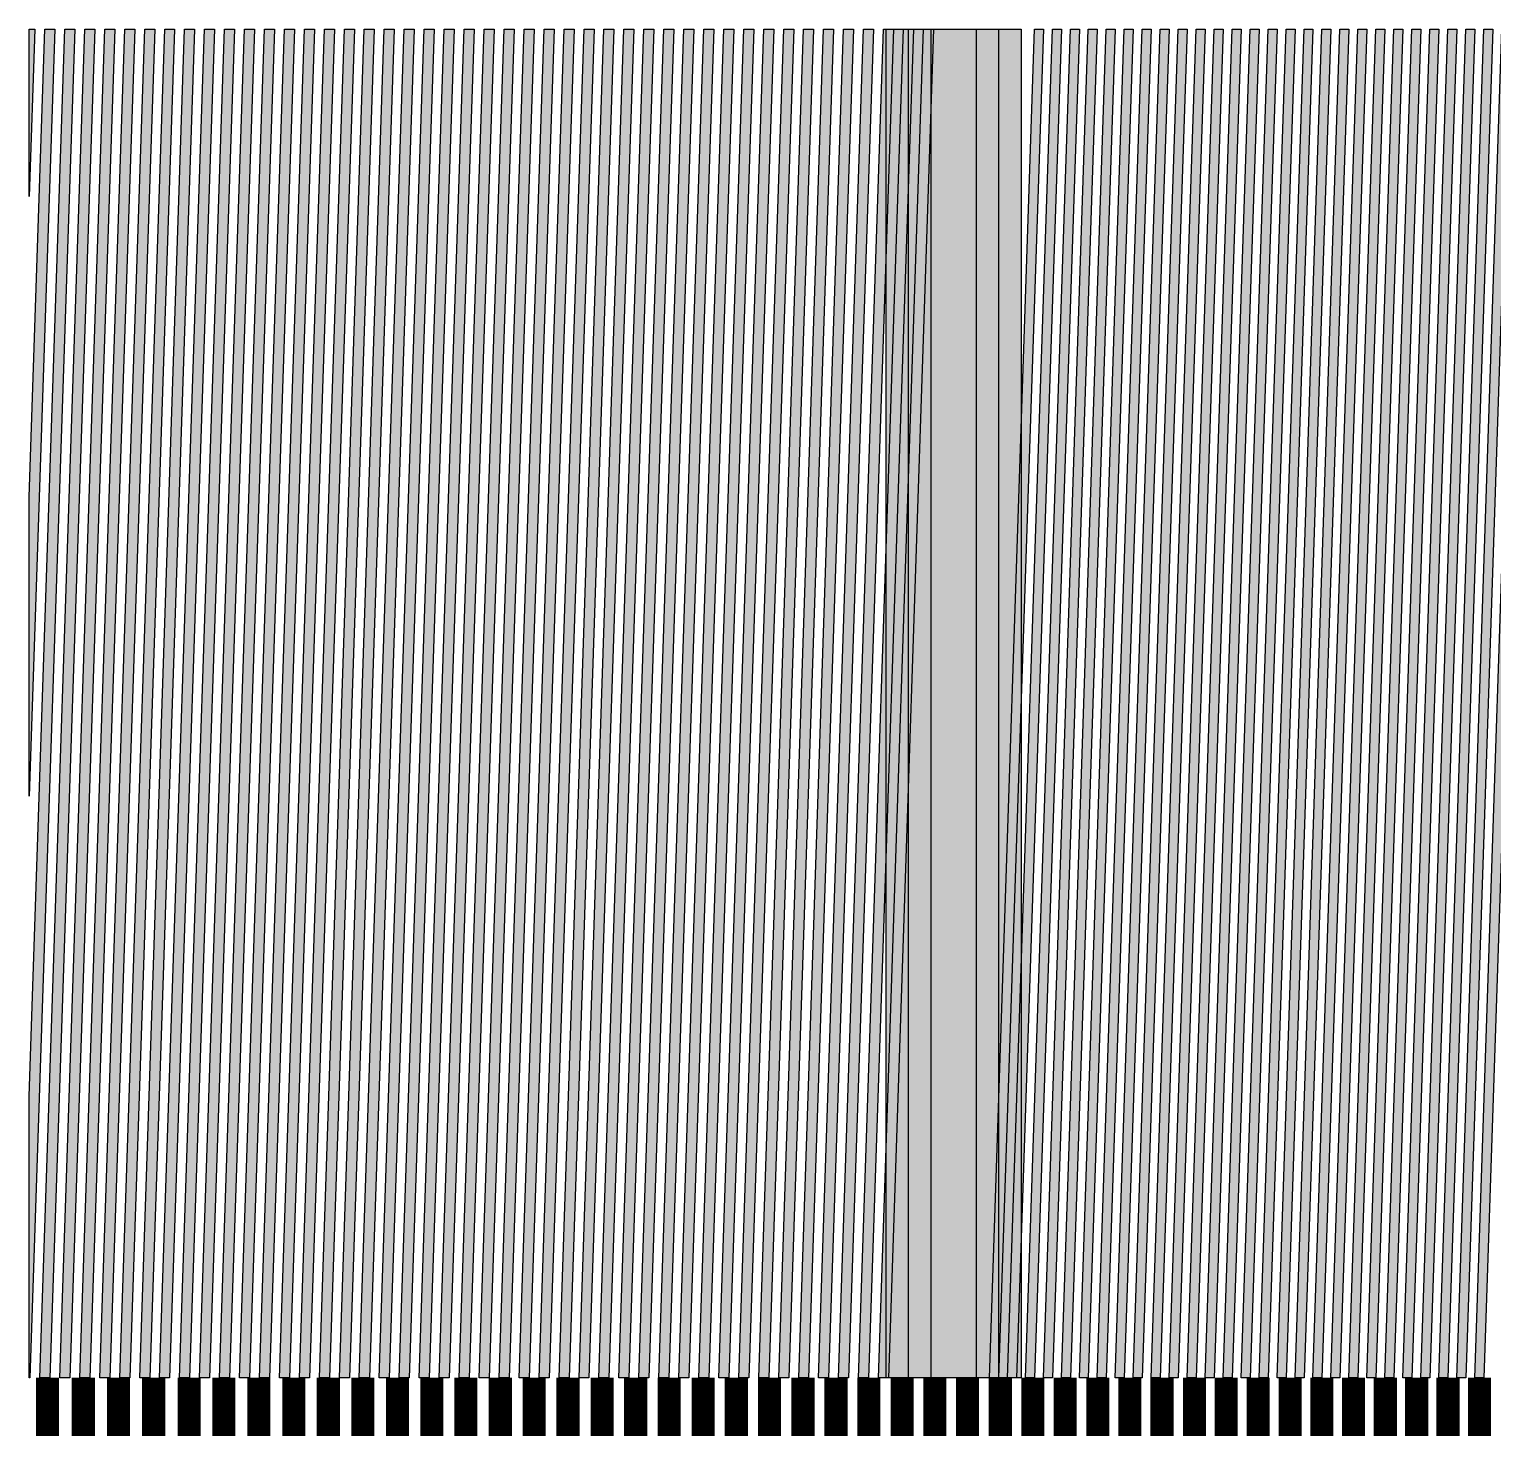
# Model space of a CAD drawing. Header units: millimetres. Extents: x -9 to 297, y 0 to 210.
# Drawn here: x 117.94 to 127.44, y 47.8 to 56.88 of the extents above; entities that cross this region are included whole.
import ezdxf

# ---------------------------------------------------------------- set-up
doc = ezdxf.new("R2010")
doc.units = ezdxf.units.MM
doc.layers.add('PERIPHERY', color=7, linetype='Continuous')

msp = doc.modelspace()

# ---------------------------------------------------------------- hatches: boundary and pattern name
at = {"layer": 'PERIPHERY', "true_color": 0x000000}
h = msp.add_hatch(color=7, dxfattribs=at)
h.dxf.hatch_style = 1
h.paths.add_polyline_path([(117.9422, 56.8751), (117.9783, 56.8751), (117.9422, 55.7909), (117.9422, 56.8751)])
h = msp.add_hatch(color=7, dxfattribs=at)
h.dxf.hatch_style = 1
h.paths.add_polyline_path([(117.9422, 53.8406), (118.0433, 56.8751), (118.108, 56.8751), (117.9422, 51.8974), (117.9422, 53.8406)])
h = msp.add_hatch(color=7, dxfattribs=at)
h.dxf.hatch_style = 1
h.paths.add_polyline_path([(117.9422, 49.9515), (118.173, 56.8751), (118.2377, 56.8751), (117.9461, 48.1246), (117.9422, 48.1246), (117.9422, 49.9515)])
h = msp.add_hatch(color=7, dxfattribs=at)
h.dxf.hatch_style = 1
h.paths.add_polyline_path([(118.3026, 56.8751), (118.3673, 56.8751), (118.0757, 48.1246), (118.0109, 48.1246), (118.3026, 56.8751)])
h = msp.add_hatch(color=7, dxfattribs=at)
h.dxf.hatch_style = 1
h.paths.add_polyline_path([(118.4323, 56.8751), (118.497, 56.8751), (118.2054, 48.1246), (118.1406, 48.1246), (118.4323, 56.8751)])
h = msp.add_hatch(color=7, dxfattribs=at)
h.dxf.hatch_style = 1
h.paths.add_polyline_path([(118.5619, 56.8751), (118.6266, 56.8751), (118.335, 48.1246), (118.2702, 48.1246), (118.5619, 56.8751)])
h = msp.add_hatch(color=7, dxfattribs=at)
h.dxf.hatch_style = 1
h.paths.add_polyline_path([(118.6915, 56.8751), (118.7562, 56.8751), (118.4646, 48.1246), (118.3998, 48.1246), (118.6915, 56.8751)])
h = msp.add_hatch(color=7, dxfattribs=at)
h.dxf.hatch_style = 1
h.paths.add_polyline_path([(118.8212, 56.8751), (118.8859, 56.8751), (118.5943, 48.1246), (118.5294, 48.1246), (118.8212, 56.8751)])
h = msp.add_hatch(color=7, dxfattribs=at)
h.dxf.hatch_style = 1
h.paths.add_polyline_path([(118.9507, 56.8751), (119.0155, 56.8751), (118.7239, 48.1246), (118.6589, 48.1246), (118.9507, 56.8751)])
h = msp.add_hatch(color=7, dxfattribs=at)
h.dxf.hatch_style = 1
h.paths.add_polyline_path([(119.0803, 56.8751), (119.145, 56.8751), (118.8534, 48.1246), (118.7885, 48.1246), (119.0803, 56.8751)])
h = msp.add_hatch(color=7, dxfattribs=at)
h.dxf.hatch_style = 1
h.paths.add_polyline_path([(119.2097, 56.8751), (119.2746, 56.8751), (118.983, 48.1246), (118.918, 48.1246), (119.2097, 56.8751)])
h = msp.add_hatch(color=7, dxfattribs=at)
h.dxf.hatch_style = 1
h.paths.add_polyline_path([(119.3393, 56.8751), (119.4041, 56.8751), (119.1125, 48.1246), (119.0476, 48.1246), (119.3393, 56.8751)])
h = msp.add_hatch(color=7, dxfattribs=at)
h.dxf.hatch_style = 1
h.paths.add_polyline_path([(119.4688, 56.8751), (119.5336, 56.8751), (119.242, 48.1246), (119.1771, 48.1246), (119.4688, 56.8751)])
h = msp.add_hatch(color=7, dxfattribs=at)
h.dxf.hatch_style = 1
h.paths.add_polyline_path([(119.5986, 56.8751), (119.6634, 56.8751), (119.3718, 48.1246), (119.3069, 48.1246), (119.5986, 56.8751)])
h = msp.add_hatch(color=7, dxfattribs=at)
h.dxf.hatch_style = 1
h.paths.add_polyline_path([(119.7282, 56.8751), (119.793, 56.8751), (119.5014, 48.1246), (119.4365, 48.1246), (119.7282, 56.8751)])
h = msp.add_hatch(color=7, dxfattribs=at)
h.dxf.hatch_style = 1
h.paths.add_polyline_path([(119.8579, 56.8751), (119.9227, 56.8751), (119.6311, 48.1246), (119.5662, 48.1246), (119.8579, 56.8751)])
h = msp.add_hatch(color=7, dxfattribs=at)
h.dxf.hatch_style = 1
h.paths.add_polyline_path([(119.9875, 56.8751), (120.0523, 56.8751), (119.7607, 48.1246), (119.6958, 48.1246), (119.9875, 56.8751)])
h = msp.add_hatch(color=7, dxfattribs=at)
h.dxf.hatch_style = 1
h.paths.add_polyline_path([(120.1171, 56.8751), (120.182, 56.8751), (119.8904, 48.1246), (119.8254, 48.1246), (120.1171, 56.8751)])
h = msp.add_hatch(color=7, dxfattribs=at)
h.dxf.hatch_style = 1
h.paths.add_polyline_path([(120.2468, 56.8751), (120.3116, 56.8751), (120.02, 48.1246), (119.9551, 48.1246), (120.2468, 56.8751)])
h = msp.add_hatch(color=7, dxfattribs=at)
h.dxf.hatch_style = 1
h.paths.add_polyline_path([(120.3763, 56.8751), (120.4413, 56.8751), (120.1497, 48.1246), (120.0847, 48.1246), (120.3763, 56.8751)])
h = msp.add_hatch(color=7, dxfattribs=at)
h.dxf.hatch_style = 1
h.paths.add_polyline_path([(120.506, 56.8751), (120.5709, 56.8751), (120.2793, 48.1246), (120.2144, 48.1246), (120.506, 56.8751)])
h = msp.add_hatch(color=7, dxfattribs=at)
h.dxf.hatch_style = 1
h.paths.add_polyline_path([(120.6356, 56.8751), (120.7006, 56.8751), (120.409, 48.1246), (120.344, 48.1246), (120.6356, 56.8751)])
h = msp.add_hatch(color=7, dxfattribs=at)
h.dxf.hatch_style = 1
h.paths.add_polyline_path([(120.7653, 56.8751), (120.8302, 56.8751), (120.5386, 48.1246), (120.4737, 48.1246), (120.7653, 56.8751)])
h = msp.add_hatch(color=7, dxfattribs=at)
h.dxf.hatch_style = 1
h.paths.add_polyline_path([(120.8949, 56.8751), (120.9598, 56.8751), (120.6682, 48.1246), (120.6033, 48.1246), (120.8949, 56.8751)])
h = msp.add_hatch(color=7, dxfattribs=at)
h.dxf.hatch_style = 1
h.paths.add_polyline_path([(121.0246, 56.8751), (121.0895, 56.8751), (120.7979, 48.1246), (120.733, 48.1246), (121.0246, 56.8751)])
h = msp.add_hatch(color=7, dxfattribs=at)
h.dxf.hatch_style = 1
h.paths.add_polyline_path([(121.1542, 56.8751), (121.2191, 56.8751), (120.9275, 48.1246), (120.8626, 48.1246), (121.1542, 56.8751)])
h = msp.add_hatch(color=7, dxfattribs=at)
h.dxf.hatch_style = 1
h.paths.add_polyline_path([(121.2839, 56.8751), (121.3488, 56.8751), (121.0572, 48.1246), (120.9923, 48.1246), (121.2839, 56.8751)])
h = msp.add_hatch(color=7, dxfattribs=at)
h.dxf.hatch_style = 1
h.paths.add_polyline_path([(121.4135, 56.8751), (121.4784, 56.8751), (121.1868, 48.1246), (121.1219, 48.1246), (121.4135, 56.8751)])
h = msp.add_hatch(color=7, dxfattribs=at)
h.dxf.hatch_style = 1
h.paths.add_polyline_path([(121.5433, 56.8751), (121.6082, 56.8751), (121.3164, 48.1246), (121.2517, 48.1246), (121.5433, 56.8751)])
h = msp.add_hatch(color=7, dxfattribs=at)
h.dxf.hatch_style = 1
h.paths.add_polyline_path([(121.6728, 56.8751), (121.7377, 56.8751), (121.4459, 48.1246), (121.3812, 48.1246), (121.6728, 56.8751)])
h = msp.add_hatch(color=7, dxfattribs=at)
h.dxf.hatch_style = 1
h.paths.add_polyline_path([(121.8023, 56.8751), (121.8673, 56.8751), (121.5755, 48.1246), (121.5107, 48.1246), (121.8023, 56.8751)])
h = msp.add_hatch(color=7, dxfattribs=at)
h.dxf.hatch_style = 1
h.paths.add_polyline_path([(121.9319, 56.8751), (121.9968, 56.8751), (121.705, 48.1246), (121.6403, 48.1246), (121.9319, 56.8751)])
h = msp.add_hatch(color=7, dxfattribs=at)
h.dxf.hatch_style = 1
h.paths.add_polyline_path([(122.0614, 56.8751), (122.1264, 56.8751), (121.8345, 48.1246), (121.7698, 48.1246), (122.0614, 56.8751)])
h = msp.add_hatch(color=7, dxfattribs=at)
h.dxf.hatch_style = 1
h.paths.add_polyline_path([(122.191, 56.8751), (122.2559, 56.8751), (121.9641, 48.1246), (121.8994, 48.1246), (122.191, 56.8751)])
h = msp.add_hatch(color=7, dxfattribs=at)
h.dxf.hatch_style = 1
h.paths.add_polyline_path([(122.3207, 56.8751), (122.3856, 56.8751), (122.0938, 48.1246), (122.0291, 48.1246), (122.3207, 56.8751)])
h = msp.add_hatch(color=7, dxfattribs=at)
h.dxf.hatch_style = 1
h.paths.add_polyline_path([(122.4504, 56.8751), (122.5153, 56.8751), (122.2235, 48.1246), (122.1588, 48.1246), (122.4504, 56.8751)])
h = msp.add_hatch(color=7, dxfattribs=at)
h.dxf.hatch_style = 1
h.paths.add_polyline_path([(122.58, 56.8751), (122.6449, 56.8751), (122.3531, 48.1246), (122.2884, 48.1246), (122.58, 56.8751)])
h = msp.add_hatch(color=7, dxfattribs=at)
h.dxf.hatch_style = 1
h.paths.add_polyline_path([(122.7097, 56.8751), (122.7746, 56.8751), (122.4828, 48.1246), (122.4181, 48.1246), (122.7097, 56.8751)])
h = msp.add_hatch(color=7, dxfattribs=at)
h.dxf.hatch_style = 1
h.paths.add_polyline_path([(122.8393, 56.8751), (122.9042, 56.8751), (122.6124, 48.1246), (122.5477, 48.1246), (122.8393, 56.8751)])
h = msp.add_hatch(color=7, dxfattribs=at)
h.dxf.hatch_style = 1
h.paths.add_polyline_path([(122.9689, 56.8751), (123.0339, 56.8751), (122.7421, 48.1246), (122.6773, 48.1246), (122.9689, 56.8751)])
h = msp.add_hatch(color=7, dxfattribs=at)
h.dxf.hatch_style = 1
h.paths.add_polyline_path([(123.0987, 56.8751), (123.1636, 56.8751), (122.8718, 48.1246), (122.8071, 48.1246), (123.0987, 56.8751)])
h = msp.add_hatch(color=7, dxfattribs=at)
h.dxf.hatch_style = 1
h.paths.add_polyline_path([(123.2282, 56.8751), (123.2932, 56.8751), (123.0014, 48.1246), (122.9366, 48.1246), (123.2282, 56.8751)])
h = msp.add_hatch(color=7, dxfattribs=at)
h.dxf.hatch_style = 1
h.paths.add_polyline_path([(123.3578, 56.8751), (123.4227, 56.8751), (123.1309, 48.1246), (123.0662, 48.1246), (123.3578, 56.8751)])
h = msp.add_hatch(color=7, dxfattribs=at)
h.dxf.hatch_style = 1
h.paths.add_polyline_path([(123.4873, 56.8751), (123.5523, 56.8751), (123.2604, 48.1246), (123.1957, 48.1246), (123.4873, 56.8751)])
h = msp.add_hatch(color=7, dxfattribs=at)
h.dxf.hatch_style = 1
h.paths.add_polyline_path([(123.6169, 56.8751), (123.6818, 56.8751), (123.39, 48.1246), (123.3253, 48.1246), (123.6169, 56.8751)])
h = msp.add_hatch(color=7, dxfattribs=at)
h.dxf.hatch_style = 1
h.paths.add_polyline_path([(123.7464, 56.8751), (123.8113, 56.8751), (123.5195, 48.1246), (123.4548, 48.1246), (123.7464, 56.8751)])
h = msp.add_hatch(color=7, dxfattribs=at)
h.dxf.hatch_style = 1
h.paths.add_polyline_path([(123.5044, 56.8751), (124.0878, 56.8751), (124.0878, 48.1246), (123.5044, 48.1246), (123.5044, 56.8751)])
h = msp.add_hatch(color=7, dxfattribs=at)
h.dxf.hatch_style = 1
h.paths.add_polyline_path([(123.6506, 56.8751), (124.234, 56.8751), (124.234, 48.1246), (123.6506, 48.1246), (123.6506, 56.8751)])
h = msp.add_hatch(color=7, dxfattribs=at)
h.dxf.hatch_style = 1
h.paths.add_polyline_path([(123.7969, 56.8751), (124.3803, 56.8751), (124.3803, 48.1246), (123.7969, 48.1246), (123.7969, 56.8751)])
h = msp.add_hatch(color=7, dxfattribs=at)
h.dxf.hatch_style = 1
h.paths.add_polyline_path([(124.4673, 56.8751), (124.5255, 56.8751), (124.2339, 48.1246), (124.1755, 48.1246), (124.4673, 56.8751)])
h = msp.add_hatch(color=7, dxfattribs=at)
h.dxf.hatch_style = 1
h.paths.add_polyline_path([(124.5839, 56.8751), (124.6421, 56.8751), (124.3505, 48.1246), (124.2921, 48.1246), (124.5839, 56.8751)])
h = msp.add_hatch(color=7, dxfattribs=at)
h.dxf.hatch_style = 1
h.paths.add_polyline_path([(124.7004, 56.8751), (124.7587, 56.8751), (124.4671, 48.1246), (124.4086, 48.1246), (124.7004, 56.8751)])
h = msp.add_hatch(color=7, dxfattribs=at)
h.dxf.hatch_style = 1
h.paths.add_polyline_path([(124.8169, 56.8751), (124.8752, 56.8751), (124.5836, 48.1246), (124.5253, 48.1246), (124.8169, 56.8751)])
h = msp.add_hatch(color=7, dxfattribs=at)
h.dxf.hatch_style = 1
h.paths.add_polyline_path([(124.9335, 56.8751), (124.9917, 56.8751), (124.7001, 48.1246), (124.6419, 48.1246), (124.9335, 56.8751)])
h = msp.add_hatch(color=7, dxfattribs=at)
h.dxf.hatch_style = 1
h.paths.add_polyline_path([(125.0501, 56.8751), (125.1083, 56.8751), (124.8167, 48.1246), (124.7585, 48.1246), (125.0501, 56.8751)])
h = msp.add_hatch(color=7, dxfattribs=at)
h.dxf.hatch_style = 1
h.paths.add_polyline_path([(125.167, 56.8751), (125.2252, 56.8751), (124.9336, 48.1246), (124.8752, 48.1246), (125.167, 56.8751)])
h = msp.add_hatch(color=7, dxfattribs=at)
h.dxf.hatch_style = 1
h.paths.add_polyline_path([(125.2836, 56.8751), (125.3419, 56.8751), (125.0503, 48.1246), (124.9918, 48.1246), (125.2836, 56.8751)])
h = msp.add_hatch(color=7, dxfattribs=at)
h.dxf.hatch_style = 1
h.paths.add_polyline_path([(125.4003, 56.8751), (125.4586, 56.8751), (125.167, 48.1246), (125.1085, 48.1246), (125.4003, 56.8751)])
h = msp.add_hatch(color=7, dxfattribs=at)
h.dxf.hatch_style = 1
h.paths.add_polyline_path([(125.5169, 56.8751), (125.5751, 56.8751), (125.2835, 48.1246), (125.2253, 48.1246), (125.5169, 56.8751)])
h = msp.add_hatch(color=7, dxfattribs=at)
h.dxf.hatch_style = 1
h.paths.add_polyline_path([(125.6336, 56.8751), (125.6918, 56.8751), (125.4002, 48.1246), (125.342, 48.1246), (125.6336, 56.8751)])
h = msp.add_hatch(color=7, dxfattribs=at)
h.dxf.hatch_style = 1
h.paths.add_polyline_path([(125.7503, 56.8751), (125.8085, 56.8751), (125.5169, 48.1246), (125.4587, 48.1246), (125.7503, 56.8751)])
h = msp.add_hatch(color=7, dxfattribs=at)
h.dxf.hatch_style = 1
h.paths.add_polyline_path([(125.8671, 56.8751), (125.9253, 56.8751), (125.6337, 48.1246), (125.5752, 48.1246), (125.8671, 56.8751)])
h = msp.add_hatch(color=7, dxfattribs=at)
h.dxf.hatch_style = 1
h.paths.add_polyline_path([(125.9837, 56.8751), (126.042, 56.8751), (125.7504, 48.1246), (125.6919, 48.1246), (125.9837, 56.8751)])
h = msp.add_hatch(color=7, dxfattribs=at)
h.dxf.hatch_style = 1
h.paths.add_polyline_path([(126.1004, 56.8751), (126.1587, 56.8751), (125.8671, 48.1246), (125.8086, 48.1246), (126.1004, 56.8751)])
h = msp.add_hatch(color=7, dxfattribs=at)
h.dxf.hatch_style = 1
h.paths.add_polyline_path([(126.2171, 56.8751), (126.2753, 56.8751), (125.9837, 48.1246), (125.9255, 48.1246), (126.2171, 56.8751)])
h = msp.add_hatch(color=7, dxfattribs=at)
h.dxf.hatch_style = 1
h.paths.add_polyline_path([(126.3337, 56.8751), (126.3919, 56.8751), (126.1003, 48.1246), (126.0421, 48.1246), (126.3337, 56.8751)])
h = msp.add_hatch(color=7, dxfattribs=at)
h.dxf.hatch_style = 1
h.paths.add_polyline_path([(126.4503, 56.8751), (126.5085, 56.8751), (126.2169, 48.1246), (126.1587, 48.1246), (126.4503, 56.8751)])
h = msp.add_hatch(color=7, dxfattribs=at)
h.dxf.hatch_style = 1
h.paths.add_polyline_path([(126.5669, 56.8751), (126.6252, 56.8751), (126.3336, 48.1246), (126.2751, 48.1246), (126.5669, 56.8751)])
h = msp.add_hatch(color=7, dxfattribs=at)
h.dxf.hatch_style = 1
h.paths.add_polyline_path([(126.6835, 56.8751), (126.7418, 56.8751), (126.4502, 48.1246), (126.3917, 48.1246), (126.6835, 56.8751)])
h = msp.add_hatch(color=7, dxfattribs=at)
h.dxf.hatch_style = 1
h.paths.add_polyline_path([(126.8001, 56.8751), (126.8583, 56.8751), (126.5667, 48.1246), (126.5083, 48.1246), (126.8001, 56.8751)])
h = msp.add_hatch(color=7, dxfattribs=at)
h.dxf.hatch_style = 1
h.paths.add_polyline_path([(126.9171, 56.8751), (126.9755, 56.8751), (126.6837, 48.1246), (126.6255, 48.1246), (126.9171, 56.8751)])
h = msp.add_hatch(color=7, dxfattribs=at)
h.dxf.hatch_style = 1
h.paths.add_polyline_path([(127.0337, 56.8751), (127.0921, 56.8751), (126.8003, 48.1246), (126.7421, 48.1246), (127.0337, 56.8751)])
h = msp.add_hatch(color=7, dxfattribs=at)
h.dxf.hatch_style = 1
h.paths.add_polyline_path([(127.1502, 56.8751), (127.2087, 56.8751), (126.9169, 48.1246), (126.8586, 48.1246), (127.1502, 56.8751)])
h = msp.add_hatch(color=7, dxfattribs=at)
h.dxf.hatch_style = 1
h.paths.add_polyline_path([(127.267, 56.8751), (127.3253, 56.8751), (127.0337, 48.1246), (126.9752, 48.1246), (127.267, 56.8751)])
h = msp.add_hatch(color=7, dxfattribs=at)
h.dxf.hatch_style = 1
h.paths.add_polyline_path([(127.3836, 56.8751), (127.4418, 56.8751), (127.1502, 48.1246), (127.0918, 48.1246), (127.3836, 56.8751)])
h = msp.add_hatch(color=7, dxfattribs=at)
h.dxf.hatch_style = 1
h.paths.add_polyline_path([(127.5002, 56.8751), (127.5584, 56.8751), (127.2668, 48.1246), (127.2084, 48.1246), (127.5002, 56.8751)])
h = msp.add_hatch(color=7, dxfattribs=at)
h.dxf.hatch_style = 1
h.paths.add_polyline_path([(127.6171, 56.8751), (127.6755, 56.8751), (127.3837, 48.1246), (127.3255, 48.1246), (127.6171, 56.8751)])

# ---------------------------------------------------------------- linework, layer by layer
at = {"layer": 'PERIPHERY', "color": 250}
for points in [[(117.9422, 56.8751), (117.9783, 56.8751), (117.9422, 55.7909), (117.9422, 56.8751)], [(117.9422, 53.8406), (118.0433, 56.8751), (118.108, 56.8751), (117.9422, 51.8974), (117.9422, 53.8406)], [(117.9422, 49.9515), (118.173, 56.8751), (118.2377, 56.8751), (117.9461, 48.1246), (117.9422, 48.1246), (117.9422, 49.9515)], [(118.3026, 56.8751), (118.3673, 56.8751), (118.0757, 48.1246), (118.0109, 48.1246), (118.3026, 56.8751)], [(118.4323, 56.8751), (118.497, 56.8751), (118.2054, 48.1246), (118.1406, 48.1246), (118.4323, 56.8751)], [(118.5619, 56.8751), (118.6266, 56.8751), (118.335, 48.1246), (118.2702, 48.1246), (118.5619, 56.8751)], [(118.6915, 56.8751), (118.7562, 56.8751), (118.4646, 48.1246), (118.3998, 48.1246), (118.6915, 56.8751)], [(118.8212, 56.8751), (118.8859, 56.8751), (118.5943, 48.1246), (118.5294, 48.1246), (118.8212, 56.8751)], [(118.9507, 56.8751), (119.0155, 56.8751), (118.7239, 48.1246), (118.6589, 48.1246), (118.9507, 56.8751)], [(119.0803, 56.8751), (119.145, 56.8751), (118.8534, 48.1246), (118.7885, 48.1246), (119.0803, 56.8751)], [(119.2097, 56.8751), (119.2746, 56.8751), (118.983, 48.1246), (118.918, 48.1246), (119.2097, 56.8751)], [(119.3393, 56.8751), (119.4041, 56.8751), (119.1125, 48.1246), (119.0476, 48.1246), (119.3393, 56.8751)], [(119.4688, 56.8751), (119.5336, 56.8751), (119.242, 48.1246), (119.1771, 48.1246), (119.4688, 56.8751)], [(119.5986, 56.8751), (119.6634, 56.8751), (119.3718, 48.1246), (119.3069, 48.1246), (119.5986, 56.8751)], [(119.7282, 56.8751), (119.793, 56.8751), (119.5014, 48.1246), (119.4365, 48.1246), (119.7282, 56.8751)], [(119.8579, 56.8751), (119.9227, 56.8751), (119.6311, 48.1246), (119.5662, 48.1246), (119.8579, 56.8751)], [(119.9875, 56.8751), (120.0523, 56.8751), (119.7607, 48.1246), (119.6958, 48.1246), (119.9875, 56.8751)], [(120.1171, 56.8751), (120.182, 56.8751), (119.8904, 48.1246), (119.8254, 48.1246), (120.1171, 56.8751)], [(120.2468, 56.8751), (120.3116, 56.8751), (120.02, 48.1246), (119.9551, 48.1246), (120.2468, 56.8751)], [(120.3763, 56.8751), (120.4413, 56.8751), (120.1497, 48.1246), (120.0847, 48.1246), (120.3763, 56.8751)], [(120.506, 56.8751), (120.5709, 56.8751), (120.2793, 48.1246), (120.2144, 48.1246), (120.506, 56.8751)], [(120.6356, 56.8751), (120.7006, 56.8751), (120.409, 48.1246), (120.344, 48.1246), (120.6356, 56.8751)], [(120.7653, 56.8751), (120.8302, 56.8751), (120.5386, 48.1246), (120.4737, 48.1246), (120.7653, 56.8751)], [(120.8949, 56.8751), (120.9598, 56.8751), (120.6682, 48.1246), (120.6033, 48.1246), (120.8949, 56.8751)], [(121.0246, 56.8751), (121.0895, 56.8751), (120.7979, 48.1246), (120.733, 48.1246), (121.0246, 56.8751)], [(121.1542, 56.8751), (121.2191, 56.8751), (120.9275, 48.1246), (120.8626, 48.1246), (121.1542, 56.8751)], [(121.2839, 56.8751), (121.3488, 56.8751), (121.0572, 48.1246), (120.9923, 48.1246), (121.2839, 56.8751)], [(121.4135, 56.8751), (121.4784, 56.8751), (121.1868, 48.1246), (121.1219, 48.1246), (121.4135, 56.8751)], [(121.5433, 56.8751), (121.6082, 56.8751), (121.3164, 48.1246), (121.2517, 48.1246), (121.5433, 56.8751)], [(121.6728, 56.8751), (121.7377, 56.8751), (121.4459, 48.1246), (121.3812, 48.1246), (121.6728, 56.8751)], [(121.8023, 56.8751), (121.8673, 56.8751), (121.5755, 48.1246), (121.5107, 48.1246), (121.8023, 56.8751)], [(121.9319, 56.8751), (121.9968, 56.8751), (121.705, 48.1246), (121.6403, 48.1246), (121.9319, 56.8751)], [(122.0614, 56.8751), (122.1264, 56.8751), (121.8345, 48.1246), (121.7698, 48.1246), (122.0614, 56.8751)], [(122.191, 56.8751), (122.2559, 56.8751), (121.9641, 48.1246), (121.8994, 48.1246), (122.191, 56.8751)], [(122.3207, 56.8751), (122.3856, 56.8751), (122.0938, 48.1246), (122.0291, 48.1246), (122.3207, 56.8751)], [(122.4504, 56.8751), (122.5153, 56.8751), (122.2235, 48.1246), (122.1588, 48.1246), (122.4504, 56.8751)], [(122.58, 56.8751), (122.6449, 56.8751), (122.3531, 48.1246), (122.2884, 48.1246), (122.58, 56.8751)], [(122.7097, 56.8751), (122.7746, 56.8751), (122.4828, 48.1246), (122.4181, 48.1246), (122.7097, 56.8751)], [(122.8393, 56.8751), (122.9042, 56.8751), (122.6124, 48.1246), (122.5477, 48.1246), (122.8393, 56.8751)], [(122.9689, 56.8751), (123.0339, 56.8751), (122.7421, 48.1246), (122.6773, 48.1246), (122.9689, 56.8751)], [(123.0987, 56.8751), (123.1636, 56.8751), (122.8718, 48.1246), (122.8071, 48.1246), (123.0987, 56.8751)], [(123.2282, 56.8751), (123.2932, 56.8751), (123.0014, 48.1246), (122.9366, 48.1246), (123.2282, 56.8751)], [(123.3578, 56.8751), (123.4227, 56.8751), (123.1309, 48.1246), (123.0662, 48.1246), (123.3578, 56.8751)], [(123.4873, 56.8751), (123.5523, 56.8751), (123.2604, 48.1246), (123.1957, 48.1246), (123.4873, 56.8751)], [(123.6169, 56.8751), (123.6818, 56.8751), (123.39, 48.1246), (123.3253, 48.1246), (123.6169, 56.8751)], [(123.7464, 56.8751), (123.8113, 56.8751), (123.5195, 48.1246), (123.4548, 48.1246), (123.7464, 56.8751)], [(123.5044, 56.8751), (124.0878, 56.8751), (124.0878, 48.1246), (123.5044, 48.1246), (123.5044, 56.8751)], [(123.6506, 56.8751), (124.234, 56.8751), (124.234, 48.1246), (123.6506, 48.1246), (123.6506, 56.8751)], [(123.7969, 56.8751), (124.3803, 56.8751), (124.3803, 48.1246), (123.7969, 48.1246), (123.7969, 56.8751)], [(124.4673, 56.8751), (124.5255, 56.8751), (124.2339, 48.1246), (124.1755, 48.1246), (124.4673, 56.8751)], [(124.5839, 56.8751), (124.6421, 56.8751), (124.3505, 48.1246), (124.2921, 48.1246), (124.5839, 56.8751)], [(124.7004, 56.8751), (124.7587, 56.8751), (124.4671, 48.1246), (124.4086, 48.1246), (124.7004, 56.8751)], [(124.8169, 56.8751), (124.8752, 56.8751), (124.5836, 48.1246), (124.5253, 48.1246), (124.8169, 56.8751)], [(124.9335, 56.8751), (124.9917, 56.8751), (124.7001, 48.1246), (124.6419, 48.1246), (124.9335, 56.8751)], [(125.0501, 56.8751), (125.1083, 56.8751), (124.8167, 48.1246), (124.7585, 48.1246), (125.0501, 56.8751)], [(125.167, 56.8751), (125.2252, 56.8751), (124.9336, 48.1246), (124.8752, 48.1246), (125.167, 56.8751)], [(125.2836, 56.8751), (125.3419, 56.8751), (125.0503, 48.1246), (124.9918, 48.1246), (125.2836, 56.8751)], [(125.4003, 56.8751), (125.4586, 56.8751), (125.167, 48.1246), (125.1085, 48.1246), (125.4003, 56.8751)], [(125.5169, 56.8751), (125.5751, 56.8751), (125.2835, 48.1246), (125.2253, 48.1246), (125.5169, 56.8751)], [(125.6336, 56.8751), (125.6918, 56.8751), (125.4002, 48.1246), (125.342, 48.1246), (125.6336, 56.8751)], [(125.7503, 56.8751), (125.8085, 56.8751), (125.5169, 48.1246), (125.4587, 48.1246), (125.7503, 56.8751)], [(125.8671, 56.8751), (125.9253, 56.8751), (125.6337, 48.1246), (125.5752, 48.1246), (125.8671, 56.8751)], [(125.9837, 56.8751), (126.042, 56.8751), (125.7504, 48.1246), (125.6919, 48.1246), (125.9837, 56.8751)], [(126.1004, 56.8751), (126.1587, 56.8751), (125.8671, 48.1246), (125.8086, 48.1246), (126.1004, 56.8751)], [(126.2171, 56.8751), (126.2753, 56.8751), (125.9837, 48.1246), (125.9255, 48.1246), (126.2171, 56.8751)], [(126.3337, 56.8751), (126.3919, 56.8751), (126.1003, 48.1246), (126.0421, 48.1246), (126.3337, 56.8751)], [(126.4503, 56.8751), (126.5085, 56.8751), (126.2169, 48.1246), (126.1587, 48.1246), (126.4503, 56.8751)], [(126.5669, 56.8751), (126.6252, 56.8751), (126.3336, 48.1246), (126.2751, 48.1246), (126.5669, 56.8751)], [(126.6835, 56.8751), (126.7418, 56.8751), (126.4502, 48.1246), (126.3917, 48.1246), (126.6835, 56.8751)], [(126.8001, 56.8751), (126.8583, 56.8751), (126.5667, 48.1246), (126.5083, 48.1246), (126.8001, 56.8751)], [(126.9171, 56.8751), (126.9755, 56.8751), (126.6837, 48.1246), (126.6255, 48.1246), (126.9171, 56.8751)], [(127.0337, 56.8751), (127.0921, 56.8751), (126.8003, 48.1246), (126.7421, 48.1246), (127.0337, 56.8751)], [(127.1502, 56.8751), (127.2087, 56.8751), (126.9169, 48.1246), (126.8586, 48.1246), (127.1502, 56.8751)], [(127.267, 56.8751), (127.3253, 56.8751), (127.0337, 48.1246), (126.9752, 48.1246), (127.267, 56.8751)], [(127.3836, 56.8751), (127.4418, 56.8751), (127.1502, 48.1246), (127.0918, 48.1246), (127.3836, 56.8751)], [(127.5002, 56.8751), (127.5584, 56.8751), (127.2668, 48.1246), (127.2084, 48.1246), (127.5002, 56.8751)], [(127.6171, 56.8751), (127.6755, 56.8751), (127.3837, 48.1246), (127.3255, 48.1246), (127.6171, 56.8751)]]:
    msp.add_lwpolyline(points, close=True, dxfattribs=at)
at = {"layer": 'PERIPHERY', "color": 250, "lineweight": 35, "const_width": 0.15}
for points in [[(118.0605, 48.1246), (118.0605, 39.3747)], [(118.2932, 48.1246), (118.2932, 39.3747)], [(118.5213, 48.1246), (118.5213, 39.3747)], [(118.7494, 48.1246), (118.7494, 39.3747)], [(118.9796, 48.1246), (118.9796, 39.3747)], [(119.2056, 48.1246), (119.2056, 39.3747)], [(119.4317, 48.1246), (119.4317, 39.3747)], [(119.6601, 48.1246), (119.6601, 39.3747)], [(119.8838, 48.1246), (119.8838, 39.3747)], [(120.1075, 48.1246), (120.1075, 39.3747)], [(120.3332, 48.1246), (120.3332, 39.3747)], [(120.5549, 48.1246), (120.5549, 39.3747)], [(120.7765, 48.1246), (120.7765, 39.3747)], [(121.0001, 48.1246), (121.0001, 39.3747)], [(121.2198, 48.1246), (121.2198, 39.3747)], [(121.4394, 48.1246), (121.4394, 39.3747)], [(121.6612, 48.1246), (121.6612, 39.3747)], [(121.8788, 48.1246), (121.8788, 39.3747)], [(122.0964, 48.1246), (122.0964, 39.3747)], [(122.316, 48.1246), (122.316, 39.3747)], [(122.5317, 48.1246), (122.5317, 39.3747)], [(122.7473, 48.1246), (122.7473, 39.3747)], [(122.9648, 48.1246), (122.9648, 39.3747)], [(123.1786, 48.1246), (123.1786, 39.3747)], [(123.3925, 48.1246), (123.3925, 39.3747)], [(123.6081, 48.1246), (123.6081, 39.3747)], [(123.8201, 48.1246), (123.8201, 39.3747)], [(124.032, 48.1246), (124.032, 39.3747)], [(124.2458, 48.1246), (124.2458, 39.3747)], [(124.456, 48.1246), (124.456, 39.3747)], [(124.6662, 48.1246), (124.6662, 39.3747)], [(124.878, 48.1246), (124.878, 39.3747)], [(125.0866, 48.1246), (125.0866, 39.3747)], [(125.2952, 48.1246), (125.2952, 39.3747)], [(125.5055, 48.1246), (125.5055, 39.3747)], [(125.7123, 48.1246), (125.7123, 39.3747)], [(125.9191, 48.1246), (125.9191, 39.3747)], [(126.1276, 48.1246), (126.1276, 39.3747)], [(126.3327, 48.1246), (126.3327, 39.3747)], [(126.5379, 48.1246), (126.5379, 39.3747)], [(126.7448, 48.1246), (126.7448, 39.3747)], [(126.9483, 48.1246), (126.9483, 39.3747)], [(127.1517, 48.1246), (127.1517, 39.3747)], [(127.3566, 48.1246), (127.3566, 39.3747)]]:
    msp.add_lwpolyline(points, dxfattribs=at)
at = {"layer": 'PERIPHERY', "color": 250, "true_color": 0x000000}
for points in [[(117.9422, 55.7909), (117.9783, 56.8751), (117.9422, 56.8751)], [(117.9422, 53.8406), (117.9422, 51.8974), (118.108, 56.8751)], [(118.108, 56.8751), (118.0433, 56.8751), (117.9422, 53.8406)], [(117.9422, 49.9515), (117.9461, 48.1246), (118.2377, 56.8751)], [(118.2377, 56.8751), (118.173, 56.8751), (117.9422, 49.9515)], [(118.3026, 56.8751), (118.0109, 48.1246), (118.0757, 48.1246)], [(118.0757, 48.1246), (118.3673, 56.8751), (118.3026, 56.8751)], [(118.4323, 56.8751), (118.1406, 48.1246), (118.2054, 48.1246)], [(118.2054, 48.1246), (118.497, 56.8751), (118.4323, 56.8751)], [(118.5619, 56.8751), (118.2702, 48.1246), (118.335, 48.1246)], [(118.335, 48.1246), (118.6266, 56.8751), (118.5619, 56.8751)], [(118.6915, 56.8751), (118.3998, 48.1246), (118.4646, 48.1246)], [(118.4646, 48.1246), (118.7562, 56.8751), (118.6915, 56.8751)], [(118.8212, 56.8751), (118.5294, 48.1246), (118.5943, 48.1246)], [(118.5943, 48.1246), (118.8859, 56.8751), (118.8212, 56.8751)], [(118.9507, 56.8751), (118.6589, 48.1246), (118.7239, 48.1246)], [(118.7239, 48.1246), (119.0155, 56.8751), (118.9507, 56.8751)], [(119.0803, 56.8751), (118.7885, 48.1246), (118.8534, 48.1246)], [(118.8534, 48.1246), (119.145, 56.8751), (119.0803, 56.8751)], [(119.2097, 56.8751), (118.918, 48.1246), (118.983, 48.1246)], [(118.983, 48.1246), (119.2746, 56.8751), (119.2097, 56.8751)], [(119.3393, 56.8751), (119.0476, 48.1246), (119.1125, 48.1246)], [(119.1125, 48.1246), (119.4041, 56.8751), (119.3393, 56.8751)], [(119.4688, 56.8751), (119.1771, 48.1246), (119.242, 48.1246)], [(119.242, 48.1246), (119.5336, 56.8751), (119.4688, 56.8751)], [(119.5986, 56.8751), (119.3069, 48.1246), (119.3718, 48.1246)], [(119.3718, 48.1246), (119.6634, 56.8751), (119.5986, 56.8751)], [(119.7282, 56.8751), (119.4365, 48.1246), (119.5014, 48.1246)], [(119.5014, 48.1246), (119.793, 56.8751), (119.7282, 56.8751)], [(119.8579, 56.8751), (119.5662, 48.1246), (119.6311, 48.1246)], [(119.6311, 48.1246), (119.9227, 56.8751), (119.8579, 56.8751)], [(119.9875, 56.8751), (119.6958, 48.1246), (119.7607, 48.1246)], [(119.7607, 48.1246), (120.0523, 56.8751), (119.9875, 56.8751)], [(120.1171, 56.8751), (119.8254, 48.1246), (119.8904, 48.1246)], [(119.8904, 48.1246), (120.182, 56.8751), (120.1171, 56.8751)], [(120.2468, 56.8751), (119.9551, 48.1246), (120.02, 48.1246)], [(120.02, 48.1246), (120.3116, 56.8751), (120.2468, 56.8751)], [(120.3763, 56.8751), (120.0847, 48.1246), (120.1497, 48.1246)], [(120.1497, 48.1246), (120.4413, 56.8751), (120.3763, 56.8751)], [(120.506, 56.8751), (120.2144, 48.1246), (120.2793, 48.1246)], [(120.2793, 48.1246), (120.5709, 56.8751), (120.506, 56.8751)], [(120.6356, 56.8751), (120.344, 48.1246), (120.409, 48.1246)], [(120.409, 48.1246), (120.7006, 56.8751), (120.6356, 56.8751)], [(120.7653, 56.8751), (120.4737, 48.1246), (120.5386, 48.1246)], [(120.5386, 48.1246), (120.8302, 56.8751), (120.7653, 56.8751)], [(120.8949, 56.8751), (120.6033, 48.1246), (120.6682, 48.1246)], [(120.6682, 48.1246), (120.9598, 56.8751), (120.8949, 56.8751)], [(121.0246, 56.8751), (120.733, 48.1246), (120.7979, 48.1246)], [(120.7979, 48.1246), (121.0895, 56.8751), (121.0246, 56.8751)], [(121.1542, 56.8751), (120.8626, 48.1246), (120.9275, 48.1246)], [(120.9275, 48.1246), (121.2191, 56.8751), (121.1542, 56.8751)], [(121.2839, 56.8751), (120.9923, 48.1246), (121.0572, 48.1246)], [(121.0572, 48.1246), (121.3488, 56.8751), (121.2839, 56.8751)], [(121.4135, 56.8751), (121.1219, 48.1246), (121.1868, 48.1246)], [(121.1868, 48.1246), (121.4784, 56.8751), (121.4135, 56.8751)], [(121.5433, 56.8751), (121.2517, 48.1246), (121.3164, 48.1246)], [(121.3164, 48.1246), (121.6082, 56.8751), (121.5433, 56.8751)], [(121.6728, 56.8751), (121.3812, 48.1246), (121.4459, 48.1246)], [(121.4459, 48.1246), (121.7377, 56.8751), (121.6728, 56.8751)], [(121.8023, 56.8751), (121.5107, 48.1246), (121.5755, 48.1246)], [(121.5755, 48.1246), (121.8673, 56.8751), (121.8023, 56.8751)], [(121.9319, 56.8751), (121.6403, 48.1246), (121.705, 48.1246)], [(121.705, 48.1246), (121.9968, 56.8751), (121.9319, 56.8751)], [(122.0614, 56.8751), (121.7698, 48.1246), (121.8345, 48.1246)], [(121.8345, 48.1246), (122.1264, 56.8751), (122.0614, 56.8751)], [(122.191, 56.8751), (121.8994, 48.1246), (121.9641, 48.1246)], [(121.9641, 48.1246), (122.2559, 56.8751), (122.191, 56.8751)], [(122.3207, 56.8751), (122.0291, 48.1246), (122.0938, 48.1246)], [(122.0938, 48.1246), (122.3856, 56.8751), (122.3207, 56.8751)], [(122.4504, 56.8751), (122.1588, 48.1246), (122.2235, 48.1246)], [(122.2235, 48.1246), (122.5153, 56.8751), (122.4504, 56.8751)], [(122.58, 56.8751), (122.2884, 48.1246), (122.3531, 48.1246)], [(122.3531, 48.1246), (122.6449, 56.8751), (122.58, 56.8751)], [(122.7097, 56.8751), (122.4181, 48.1246), (122.4828, 48.1246)], [(122.4828, 48.1246), (122.7746, 56.8751), (122.7097, 56.8751)], [(122.8393, 56.8751), (122.5477, 48.1246), (122.6124, 48.1246)], [(122.6124, 48.1246), (122.9042, 56.8751), (122.8393, 56.8751)], [(122.9689, 56.8751), (122.6773, 48.1246), (122.7421, 48.1246)], [(122.7421, 48.1246), (123.0339, 56.8751), (122.9689, 56.8751)], [(123.0987, 56.8751), (122.8071, 48.1246), (122.8718, 48.1246)], [(122.8718, 48.1246), (123.1636, 56.8751), (123.0987, 56.8751)], [(123.2282, 56.8751), (122.9366, 48.1246), (123.0014, 48.1246)], [(123.0014, 48.1246), (123.2932, 56.8751), (123.2282, 56.8751)], [(123.3578, 56.8751), (123.0662, 48.1246), (123.1309, 48.1246)], [(123.1309, 48.1246), (123.4227, 56.8751), (123.3578, 56.8751)], [(123.4873, 56.8751), (123.1957, 48.1246), (123.2604, 48.1246)], [(123.2604, 48.1246), (123.5523, 56.8751), (123.4873, 56.8751)], [(123.6169, 56.8751), (123.3253, 48.1246), (123.39, 48.1246)], [(123.39, 48.1246), (123.6818, 56.8751), (123.6169, 56.8751)], [(123.7464, 56.8751), (123.4548, 48.1246), (123.5195, 48.1246)], [(123.5044, 56.8751), (123.5044, 48.1246), (124.0878, 48.1246)], [(124.0878, 48.1246), (124.0878, 56.8751), (123.5044, 56.8751)], [(123.5195, 48.1246), (123.8113, 56.8751), (123.7464, 56.8751)], [(123.6506, 56.8751), (123.6506, 48.1246), (124.234, 48.1246)], [(124.234, 48.1246), (124.234, 56.8751), (123.6506, 56.8751)], [(123.7969, 56.8751), (123.7969, 48.1246), (124.3803, 48.1246)], [(124.3803, 48.1246), (124.3803, 56.8751), (123.7969, 56.8751)], [(124.4673, 56.8751), (124.1755, 48.1246), (124.2339, 48.1246)], [(124.2339, 48.1246), (124.5255, 56.8751), (124.4673, 56.8751)], [(124.5839, 56.8751), (124.2921, 48.1246), (124.3505, 48.1246)], [(124.3505, 48.1246), (124.6421, 56.8751), (124.5839, 56.8751)], [(124.7004, 56.8751), (124.4086, 48.1246), (124.4671, 48.1246)], [(124.4671, 48.1246), (124.7587, 56.8751), (124.7004, 56.8751)], [(124.8169, 56.8751), (124.5253, 48.1246), (124.5836, 48.1246)], [(124.5836, 48.1246), (124.8752, 56.8751), (124.8169, 56.8751)], [(124.9335, 56.8751), (124.6419, 48.1246), (124.7001, 48.1246)], [(124.7001, 48.1246), (124.9917, 56.8751), (124.9335, 56.8751)], [(125.0501, 56.8751), (124.7585, 48.1246), (124.8167, 48.1246)], [(124.8167, 48.1246), (125.1083, 56.8751), (125.0501, 56.8751)], [(125.167, 56.8751), (124.8752, 48.1246), (124.9336, 48.1246)], [(124.9336, 48.1246), (125.2252, 56.8751), (125.167, 56.8751)], [(125.2836, 56.8751), (124.9918, 48.1246), (125.0503, 48.1246)], [(125.0503, 48.1246), (125.3419, 56.8751), (125.2836, 56.8751)], [(125.4003, 56.8751), (125.1085, 48.1246), (125.167, 48.1246)], [(125.167, 48.1246), (125.4586, 56.8751), (125.4003, 56.8751)], [(125.5169, 56.8751), (125.2253, 48.1246), (125.2835, 48.1246)], [(125.2835, 48.1246), (125.5751, 56.8751), (125.5169, 56.8751)], [(125.6336, 56.8751), (125.342, 48.1246), (125.4002, 48.1246)], [(125.4002, 48.1246), (125.6918, 56.8751), (125.6336, 56.8751)], [(125.7503, 56.8751), (125.4587, 48.1246), (125.5169, 48.1246)], [(125.5169, 48.1246), (125.8085, 56.8751), (125.7503, 56.8751)], [(125.8671, 56.8751), (125.5752, 48.1246), (125.6337, 48.1246)], [(125.6337, 48.1246), (125.9253, 56.8751), (125.8671, 56.8751)], [(125.9837, 56.8751), (125.6919, 48.1246), (125.7504, 48.1246)], [(125.7504, 48.1246), (126.042, 56.8751), (125.9837, 56.8751)], [(126.1004, 56.8751), (125.8086, 48.1246), (125.8671, 48.1246)], [(125.8671, 48.1246), (126.1587, 56.8751), (126.1004, 56.8751)], [(126.2171, 56.8751), (125.9255, 48.1246), (125.9837, 48.1246)], [(125.9837, 48.1246), (126.2753, 56.8751), (126.2171, 56.8751)], [(126.3337, 56.8751), (126.0421, 48.1246), (126.1003, 48.1246)], [(126.1003, 48.1246), (126.3919, 56.8751), (126.3337, 56.8751)], [(126.4503, 56.8751), (126.1587, 48.1246), (126.2169, 48.1246)], [(126.2169, 48.1246), (126.5085, 56.8751), (126.4503, 56.8751)], [(126.5669, 56.8751), (126.2751, 48.1246), (126.3336, 48.1246)], [(126.3336, 48.1246), (126.6252, 56.8751), (126.5669, 56.8751)], [(126.6835, 56.8751), (126.3917, 48.1246), (126.4502, 48.1246)], [(126.4502, 48.1246), (126.7418, 56.8751), (126.6835, 56.8751)], [(126.8001, 56.8751), (126.5083, 48.1246), (126.5667, 48.1246)], [(126.5667, 48.1246), (126.8583, 56.8751), (126.8001, 56.8751)], [(126.9171, 56.8751), (126.6255, 48.1246), (126.6837, 48.1246)], [(126.6837, 48.1246), (126.9755, 56.8751), (126.9171, 56.8751)], [(127.0337, 56.8751), (126.7421, 48.1246), (126.8003, 48.1246)], [(126.8003, 48.1246), (127.0921, 56.8751), (127.0337, 56.8751)], [(127.1502, 56.8751), (126.8586, 48.1246), (126.9169, 48.1246)], [(126.9169, 48.1246), (127.2087, 56.8751), (127.1502, 56.8751)], [(127.267, 56.8751), (126.9752, 48.1246), (127.0337, 48.1246)], [(127.0337, 48.1246), (127.3253, 56.8751), (127.267, 56.8751)], [(127.3836, 56.8751), (127.0918, 48.1246), (127.1502, 48.1246)], [(127.1502, 48.1246), (127.4418, 56.8751), (127.3836, 56.8751)], [(127.5002, 56.8751), (127.2084, 48.1246), (127.2668, 48.1246)], [(127.2668, 48.1246), (127.5584, 56.8751), (127.5002, 56.8751)], [(127.6171, 56.8751), (127.3255, 48.1246), (127.3837, 48.1246)], [(127.3837, 48.1246), (127.6755, 56.8751), (127.6171, 56.8751)], [(117.9422, 49.9515), (117.9422, 48.1246), (117.9461, 48.1246)]]:
    msp.add_solid(points, dxfattribs=at)

doc.saveas('drawing.dxf')
